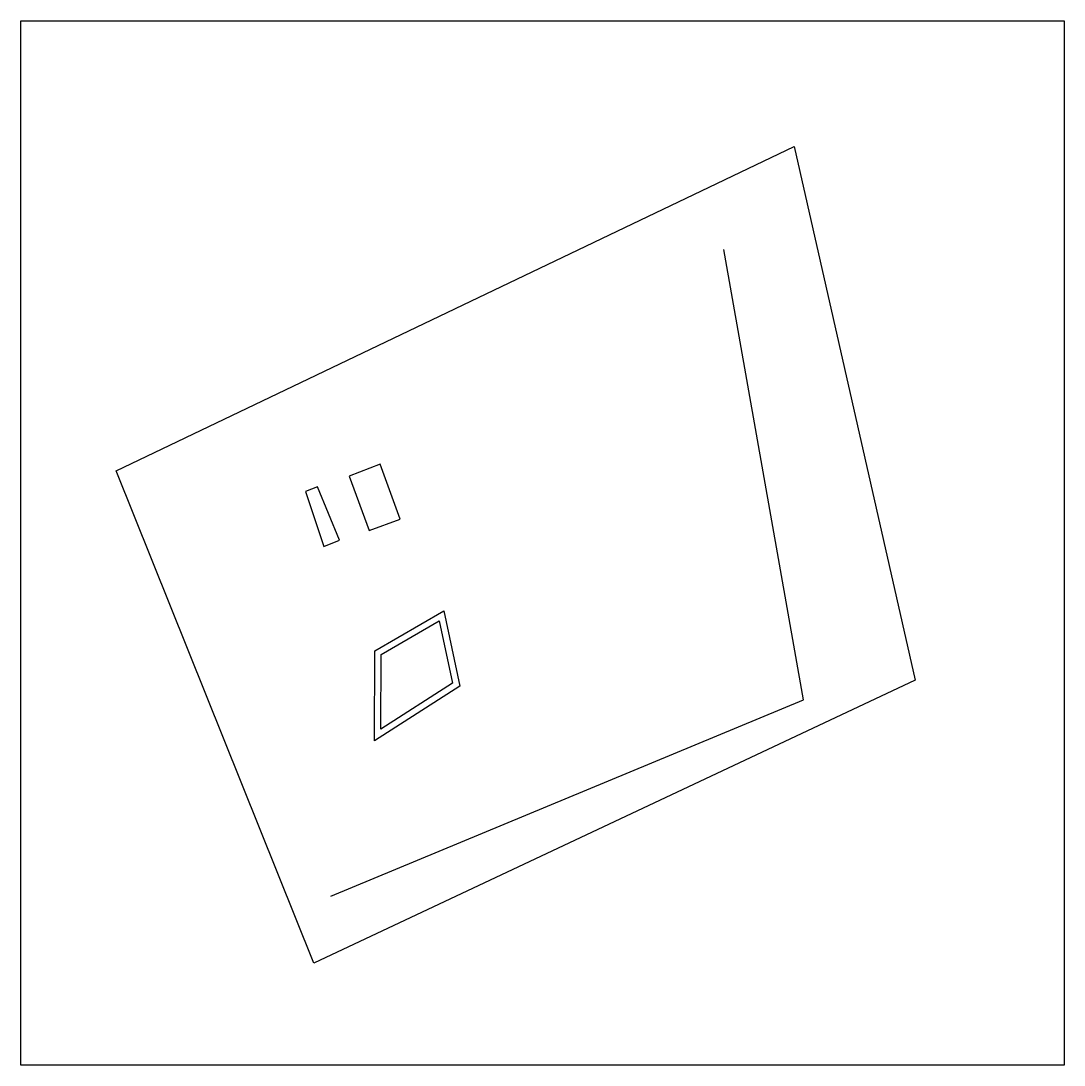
# Model space of a CAD drawing. Header units: metres. Extents: x -135 to 190, y -188 to 138.
import ezdxf

# ---------------------------------------------------------------- set-up
doc = ezdxf.new("R2010")
doc.units = ezdxf.units.M
picture_1 = doc.add_image_def('image1.ecw', size_in_pixel=(16384, 16395))

msp = doc.modelspace()

# ---------------------------------------------------------------- linework, layer by layer
for p, q in [((-23.32, -0.74), (-32.95, -4.43)), ((-17.03, -17.85), (-23.32, -0.74)), ((-32.95, -4.43), (-26.7, -21.41)), ((-26.7, -21.41), (-17.03, -17.85))]:
    msp.add_line(p, q)
at = {"elevation": 10}
msp.add_lwpolyline([(-38.64, -135.58), (108.91, -74.29), (84.01, 66.25)], dxfattribs=at)
at = {"color": 3}
msp.add_lwpolyline([(-40.84, -26.45), (-36.02, -24.48), (-42.86, -7.74), (-46.61, -9.28)], close=True, dxfattribs=at)
msp.add_polyline3d([(-105.7, -2.8, -100), (106.05, 98.42, -100), (143.8, -68.13, -50), (-44.01, -156.47, -100), (-105.7, -2.8, -100)], close=True)
at = {"color": 1}
for points in [[(-24.96, -58.95, 0), (-3.43, -46.52, 0), (1.59, -69.98, 0), (-25.08, -87.05, 0), (-24.96, -58.95, 0)], [(-22.97, -60.11, 0), (-4.81, -49.63, 0), (-0.65, -69.04, 0), (-23.07, -83.39, 0), (-22.97, -60.11, 0)]]:
    msp.add_polyline3d(points, close=True, dxfattribs=at)

# ---------------------------------------------------------------- pictures from other files: only their frames are drawn
image = msp.add_image(picture_1, insert=(-135.46, -188.31), size_in_units=(325.76, 325.98))
image.dxf.flags = 7

doc.saveas('drawing.dxf')
